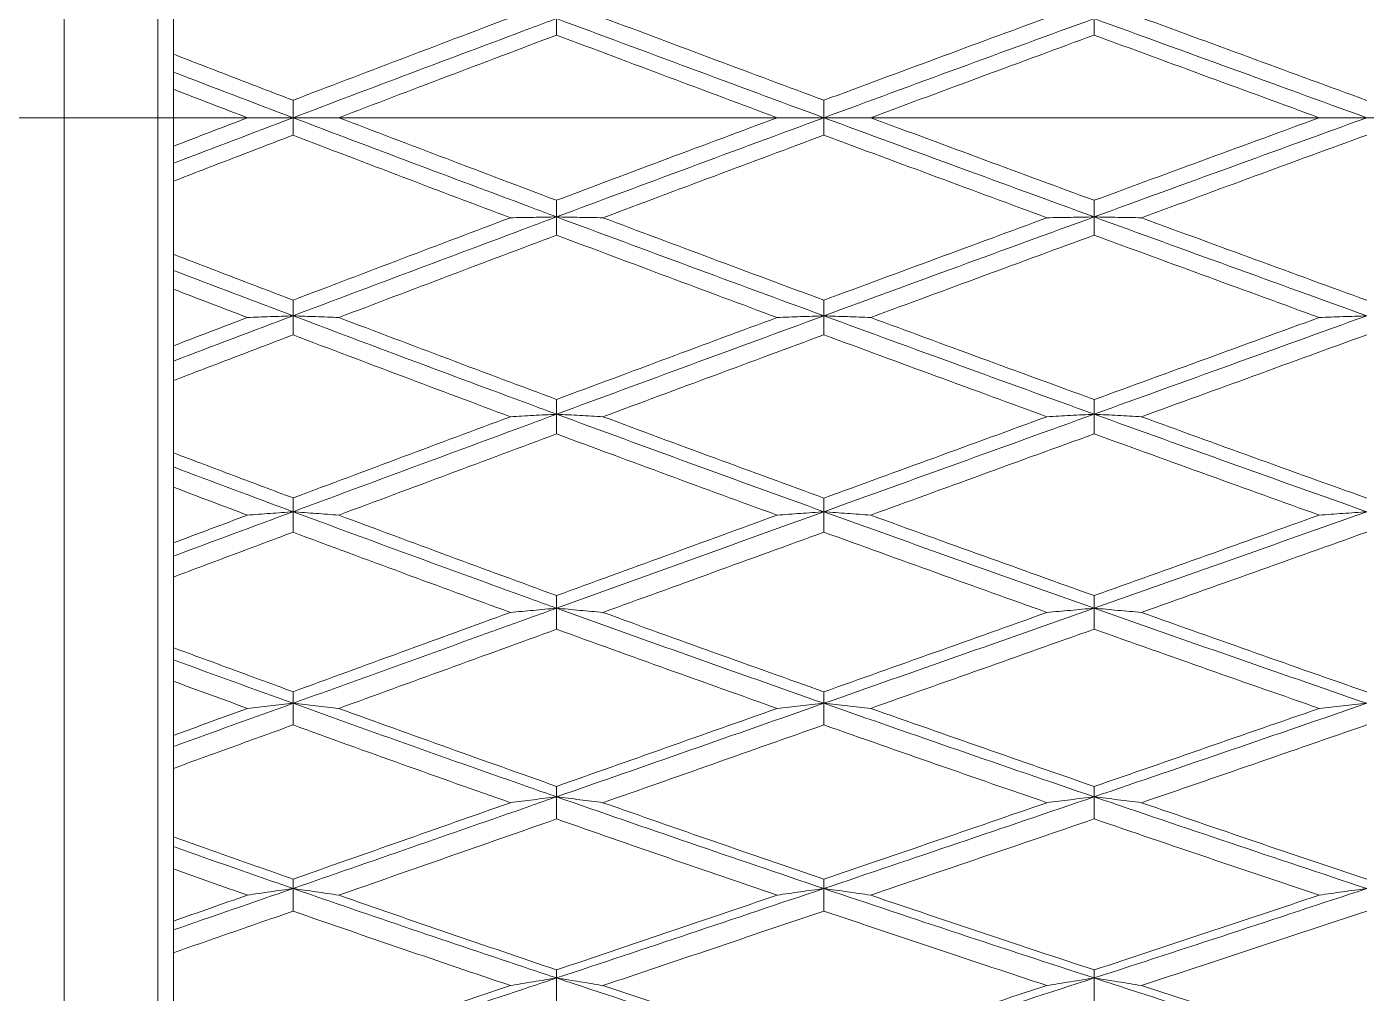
# Model space of a CAD drawing. Extents: x 6453 to 7582, y 0 to 827.
# Drawn here: x 6856.84 to 6869.11, y 209.25 to 218.1 of the extents above; entities that cross this region are included whole.
import ezdxf

# ---------------------------------------------------------------- set-up
doc = ezdxf.new("R2010")
doc.units = 0
doc.header["$LTSCALE"] = 30
doc.header["$MEASUREMENT"] = 0
doc.linetypes.add('CENTER', pattern=[2, 1.25, -0.25, 0.25, -0.25])
doc.layers.add('1', color=7, linetype='CONTINUOUS')
doc.layers.add('DEF_LAYER_ASSEM_MEMBER', color=7, linetype='CONTINUOUS')

msp = doc.modelspace()

# ---------------------------------------------------------------- linework, layer by layer
at = {"layer": '1', "color": 7, "linetype": 'Continuous', "lineweight": 18}
for p, q in [((6857.186, 199.763), (6857.186, 234.763)), ((6858.186, 234.763), (6858.186, 199.763)), ((6858.186, 217.845), (6858.186, 218.513)), ((6858.186, 217.002), (6858.186, 217.524)), ((6858.186, 216.013), (6858.186, 216.682)), ((6858.186, 215.175), (6858.186, 215.694)), ((6858.186, 214.195), (6858.186, 214.857)), ((6858.186, 213.37), (6858.186, 213.881)), ((6858.186, 212.411), (6858.186, 213.058)), ((6858.186, 211.608), (6858.186, 212.104)), ((6858.186, 210.68), (6858.186, 211.306)), ((6858.186, 209.908), (6858.186, 210.385)), ((6858.186, 209.022), (6858.186, 209.618))]:
    msp.add_line(p, q, dxfattribs=at)
msp.add_rational_spline([(6857.186, 199.463), (6857.186, 199.464), (6857.186, 217.264), (6857.186, 235.063), (6857.186, 235.063)], [1, 0.707115444156, 1, 0.707115444156, 1], degree=2, knots=[0, 0, 0, 0.5, 0.5, 1, 1, 1], dxfattribs=at)
for points in [[(6859.282, 217.423), (6859.605, 217.547), (6860.259, 217.796), (6860.932, 218.051), (6861.272, 218.179)], [(6861.695, 218.02), (6861.695, 218.045), (6861.695, 218.096), (6861.695, 218.146), (6861.695, 218.171)], [(6864.143, 217.263), (6863.322, 217.566), (6862.506, 217.869), (6861.695, 218.171)], [(6862.12, 218.179), (6862.467, 218.049), (6863.151, 217.792), (6863.816, 217.545), (6864.143, 217.423)], [(6864.143, 217.423), (6864.49, 217.552), (6865.177, 217.807), (6865.852, 218.056), (6866.186, 218.179)], [(6866.618, 218.171), (6865.789, 217.869), (6864.964, 217.566), (6864.143, 217.263)], [(6866.618, 218.02), (6866.618, 218.045), (6866.618, 218.096), (6866.618, 218.146), (6866.618, 218.171)], [(6869.114, 217.263), (6868.279, 217.566), (6867.447, 217.869), (6866.618, 218.171)], [(6867.051, 218.179), (6867.402, 218.05), (6868.097, 217.795), (6868.777, 217.546), (6869.114, 217.422)], [(6861.695, 218.02), (6861.357, 217.892), (6860.686, 217.639), (6860.027, 217.388), (6859.7, 217.263)], [(6863.715, 217.263), (6863.386, 217.386), (6862.722, 217.634), (6862.04, 217.89), (6861.695, 218.02)], [(6866.618, 218.02), (6866.284, 217.897), (6865.608, 217.648), (6864.919, 217.392), (6864.572, 217.263)], [(6868.679, 217.263), (6868.345, 217.386), (6867.668, 217.634), (6866.971, 217.89), (6866.618, 218.02)], [(6858.186, 217.845), (6858.366, 217.775), (6858.73, 217.635), (6859.097, 217.494), (6859.282, 217.423)], [(6858.186, 217.681), (6858.186, 217.708), (6858.186, 217.763), (6858.186, 217.817), (6858.186, 217.845)], [(6859.282, 217.263), (6858.915, 217.402), (6858.549, 217.542), (6858.186, 217.681)], [(6858.186, 217.524), (6858.186, 217.55), (6858.186, 217.603), (6858.186, 217.655), (6858.186, 217.681)], [(6858.864, 217.263), (6858.752, 217.306), (6858.526, 217.393), (6858.299, 217.48), (6858.186, 217.524)], [(6859.282, 217.423), (6859.282, 217.397), (6859.282, 217.343), (6859.282, 217.29), (6859.282, 217.263)], [(6864.143, 217.423), (6864.143, 217.396), (6864.143, 217.343), (6864.143, 217.29), (6864.143, 217.263)], [(6859.282, 217.263), (6858.915, 217.124), (6858.549, 216.985), (6858.186, 216.846)], [(6858.186, 217.002), (6858.297, 217.045), (6858.523, 217.132), (6858.75, 217.219), (6858.864, 217.263)], [(6859.282, 217.263), (6859.212, 217.263), (6859.072, 217.263), (6858.933, 217.263), (6858.864, 217.263)], [(6859.282, 217.103), (6859.282, 217.13), (6859.282, 217.183), (6859.282, 217.237), (6859.282, 217.263)], [(6859.282, 217.263), (6859.352, 217.263), (6859.492, 217.263), (6859.631, 217.263), (6859.7, 217.263)], [(6859.7, 217.263), (6860.025, 217.14), (6860.681, 216.89), (6861.355, 216.635), (6861.695, 216.507)], [(6861.695, 216.507), (6862.037, 216.636), (6862.716, 216.891), (6863.384, 217.14), (6863.715, 217.263)], [(6864.143, 217.263), (6863.322, 216.96), (6862.506, 216.658), (6861.695, 216.355)], [(6864.143, 217.263), (6864.071, 217.263), (6863.928, 217.263), (6863.786, 217.263), (6863.715, 217.263)], [(6864.143, 217.104), (6864.143, 217.13), (6864.143, 217.184), (6864.143, 217.237), (6864.143, 217.263)], [(6864.143, 217.263), (6864.215, 217.263), (6864.358, 217.263), (6864.501, 217.263), (6864.572, 217.263)], [(6866.618, 216.355), (6865.789, 216.658), (6864.964, 216.96), (6864.143, 217.263)], [(6864.572, 217.263), (6864.924, 217.133), (6865.616, 216.876), (6866.288, 216.628), (6866.618, 216.507)], [(6866.618, 216.507), (6866.969, 216.636), (6867.663, 216.891), (6868.343, 217.14), (6868.679, 217.263)], [(6869.114, 217.263), (6868.279, 216.96), (6867.447, 216.658), (6866.618, 216.355)], [(6869.114, 217.263), (6869.041, 217.263), (6868.895, 217.263), (6868.751, 217.263), (6868.679, 217.263)], [(6859.282, 217.103), (6859.097, 217.033), (6858.73, 216.892), (6858.366, 216.752), (6858.186, 216.682)], [(6858.186, 216.846), (6858.186, 216.872), (6858.186, 216.924), (6858.186, 216.976), (6858.186, 217.002)], [(6861.272, 216.347), (6860.947, 216.47), (6860.29, 216.718), (6859.62, 216.974), (6859.282, 217.103)], [(6864.143, 217.104), (6863.812, 216.98), (6863.143, 216.731), (6862.463, 216.476), (6862.12, 216.347)], [(6866.186, 216.347), (6865.855, 216.47), (6865.183, 216.718), (6864.493, 216.974), (6864.143, 217.104)], [(6869.114, 217.104), (6868.777, 216.981), (6868.097, 216.732), (6867.402, 216.476), (6867.051, 216.347)], [(6858.186, 216.682), (6858.186, 216.709), (6858.186, 216.764), (6858.186, 216.818), (6858.186, 216.846)], [(6861.695, 216.507), (6861.695, 216.482), (6861.695, 216.431), (6861.695, 216.381), (6861.695, 216.355)], [(6866.618, 216.507), (6866.618, 216.481), (6866.618, 216.431), (6866.618, 216.38), (6866.618, 216.355)], [(6859.282, 215.593), (6859.618, 215.721), (6860.287, 215.975), (6860.945, 216.224), (6861.272, 216.347)], [(6861.695, 216.355), (6861.624, 216.354), (6861.483, 216.351), (6861.342, 216.349), (6861.272, 216.347)], [(6861.695, 216.188), (6861.695, 216.216), (6861.695, 216.272), (6861.695, 216.327), (6861.695, 216.355)], [(6864.143, 215.45), (6863.322, 215.751), (6862.506, 216.053), (6861.695, 216.355)], [(6861.695, 216.355), (6861.766, 216.354), (6861.908, 216.351), (6862.049, 216.349), (6862.12, 216.347)], [(6862.12, 216.347), (6862.446, 216.225), (6863.111, 215.976), (6863.795, 215.721), (6864.143, 215.593)], [(6866.618, 216.355), (6865.789, 216.053), (6864.964, 215.751), (6864.143, 215.45)], [(6864.143, 215.593), (6864.49, 215.721), (6865.178, 215.976), (6865.852, 216.224), (6866.186, 216.347)], [(6866.618, 216.355), (6866.546, 216.354), (6866.401, 216.351), (6866.258, 216.349), (6866.186, 216.347)], [(6866.618, 216.188), (6866.618, 216.216), (6866.618, 216.272), (6866.618, 216.327), (6866.618, 216.355)], [(6869.114, 215.45), (6868.279, 215.751), (6867.447, 216.053), (6866.618, 216.355)], [(6866.618, 216.355), (6866.691, 216.354), (6866.835, 216.351), (6866.979, 216.349), (6867.051, 216.347)], [(6867.051, 216.347), (6867.405, 216.217), (6868.103, 215.961), (6868.78, 215.714), (6869.114, 215.592)], [(6861.695, 216.188), (6861.368, 216.065), (6860.708, 215.816), (6860.038, 215.562), (6859.7, 215.434)], [(6863.715, 215.434), (6863.386, 215.556), (6862.72, 215.804), (6862.039, 216.059), (6861.695, 216.188)], [(6866.618, 216.188), (6866.284, 216.065), (6865.609, 215.817), (6864.92, 215.563), (6864.572, 215.434)], [(6868.679, 215.434), (6868.345, 215.556), (6867.667, 215.803), (6866.971, 216.059), (6866.618, 216.188)], [(6858.186, 215.866), (6858.186, 215.89), (6858.186, 215.939), (6858.186, 215.989), (6858.186, 216.013)], [(6858.186, 216.013), (6858.37, 215.942), (6858.737, 215.801), (6859.101, 215.662), (6859.282, 215.593)], [(6858.186, 215.694), (6858.186, 215.722), (6858.186, 215.78), (6858.186, 215.837), (6858.186, 215.866)], [(6859.282, 215.45), (6858.915, 215.588), (6858.549, 215.727), (6858.186, 215.866)], [(6858.864, 215.434), (6858.752, 215.477), (6858.526, 215.563), (6858.299, 215.65), (6858.186, 215.694)], [(6859.282, 215.593), (6859.282, 215.569), (6859.282, 215.521), (6859.282, 215.474), (6859.282, 215.45)], [(6864.143, 215.593), (6864.143, 215.569), (6864.143, 215.521), (6864.143, 215.474), (6864.143, 215.45)], [(6859.282, 215.45), (6858.915, 215.311), (6858.549, 215.173), (6858.186, 215.035)], [(6858.186, 215.175), (6858.299, 215.218), (6858.526, 215.305), (6858.752, 215.391), (6858.864, 215.434)], [(6859.282, 215.45), (6859.212, 215.447), (6859.072, 215.442), (6858.933, 215.437), (6858.864, 215.434)], [(6859.282, 215.275), (6859.282, 215.304), (6859.282, 215.362), (6859.282, 215.421), (6859.282, 215.45)], [(6859.282, 215.45), (6859.352, 215.447), (6859.492, 215.442), (6859.631, 215.437), (6859.7, 215.434)], [(6859.7, 215.434), (6860.038, 215.306), (6860.708, 215.053), (6861.368, 214.805), (6861.695, 214.684)], [(6864.143, 215.45), (6863.322, 215.149), (6862.506, 214.848), (6861.695, 214.549)], [(6861.695, 214.684), (6862.038, 214.811), (6862.717, 215.064), (6863.384, 215.312), (6863.715, 215.434)], [(6864.143, 215.45), (6864.071, 215.447), (6863.928, 215.442), (6863.786, 215.437), (6863.715, 215.434)], [(6864.143, 215.276), (6864.143, 215.305), (6864.143, 215.363), (6864.143, 215.421), (6864.143, 215.45)], [(6866.618, 214.549), (6865.789, 214.848), (6864.964, 215.149), (6864.143, 215.45)], [(6864.143, 215.45), (6864.215, 215.447), (6864.358, 215.442), (6864.501, 215.437), (6864.572, 215.434)], [(6864.572, 215.434), (6864.904, 215.311), (6865.576, 215.064), (6866.268, 214.811), (6866.618, 214.683)], [(6869.114, 215.45), (6868.279, 215.149), (6867.447, 214.848), (6866.618, 214.549)], [(6866.618, 214.683), (6866.959, 214.807), (6867.644, 215.057), (6868.333, 215.308), (6868.679, 215.434)], [(6869.114, 215.45), (6869.041, 215.447), (6868.895, 215.442), (6868.751, 215.437), (6868.679, 215.434)], [(6859.282, 215.275), (6859.101, 215.206), (6858.737, 215.067), (6858.37, 214.927), (6858.186, 214.857)], [(6861.272, 214.526), (6860.945, 214.648), (6860.287, 214.894), (6859.619, 215.147), (6859.282, 215.275)], [(6864.143, 215.276), (6863.812, 215.153), (6863.144, 214.906), (6862.463, 214.653), (6862.12, 214.526)], [(6866.186, 214.526), (6865.854, 214.647), (6865.181, 214.893), (6864.492, 215.147), (6864.143, 215.276)], [(6869.114, 215.276), (6868.768, 215.15), (6868.079, 214.899), (6867.393, 214.65), (6867.051, 214.526)], [(6858.186, 215.035), (6858.186, 215.058), (6858.186, 215.105), (6858.186, 215.151), (6858.186, 215.175)], [(6858.186, 214.857), (6858.186, 214.887), (6858.186, 214.946), (6858.186, 215.005), (6858.186, 215.035)], [(6861.695, 214.684), (6861.695, 214.661), (6861.695, 214.616), (6861.695, 214.572), (6861.695, 214.549)], [(6866.618, 214.683), (6866.618, 214.661), (6866.618, 214.616), (6866.618, 214.571), (6866.618, 214.549)], [(6861.695, 214.549), (6861.624, 214.545), (6861.483, 214.537), (6861.342, 214.53), (6861.272, 214.526)], [(6861.695, 214.368), (6861.695, 214.398), (6861.695, 214.459), (6861.695, 214.519), (6861.695, 214.549)], [(6864.143, 213.656), (6863.322, 213.952), (6862.506, 214.25), (6861.695, 214.549)], [(6861.695, 214.549), (6861.766, 214.545), (6861.908, 214.537), (6862.049, 214.53), (6862.12, 214.526)], [(6866.618, 214.549), (6865.789, 214.25), (6864.964, 213.952), (6864.143, 213.656)], [(6866.618, 214.549), (6866.546, 214.545), (6866.401, 214.537), (6866.258, 214.53), (6866.186, 214.526)], [(6866.618, 214.368), (6866.618, 214.399), (6866.618, 214.459), (6866.618, 214.519), (6866.618, 214.549)], [(6869.114, 213.656), (6868.279, 213.952), (6867.447, 214.25), (6866.618, 214.549)], [(6866.618, 214.549), (6866.691, 214.545), (6866.835, 214.537), (6866.979, 214.53), (6867.051, 214.526)], [(6859.282, 213.782), (6859.619, 213.908), (6860.287, 214.158), (6860.946, 214.404), (6861.272, 214.526)], [(6862.12, 214.526), (6862.463, 214.398), (6863.143, 214.147), (6863.812, 213.902), (6864.143, 213.781)], [(6864.143, 213.781), (6864.479, 213.903), (6865.155, 214.15), (6865.841, 214.4), (6866.186, 214.526)], [(6867.051, 214.526), (6867.388, 214.403), (6868.068, 214.156), (6868.763, 213.906), (6869.114, 213.781)], [(6861.695, 214.368), (6861.368, 214.246), (6860.709, 214.001), (6860.038, 213.751), (6859.7, 213.625)], [(6863.715, 213.625), (6863.384, 213.745), (6862.716, 213.99), (6862.038, 214.241), (6861.695, 214.368)], [(6866.618, 214.368), (6866.272, 214.243), (6865.585, 213.993), (6864.908, 213.747), (6864.572, 213.625)], [(6868.679, 213.625), (6868.344, 213.745), (6867.666, 213.989), (6866.97, 214.241), (6866.618, 214.368)], [(6858.186, 214.066), (6858.186, 214.087), (6858.186, 214.13), (6858.186, 214.174), (6858.186, 214.195)], [(6858.186, 214.195), (6858.37, 214.126), (6858.737, 213.987), (6859.101, 213.85), (6859.282, 213.782)], [(6858.186, 213.881), (6858.186, 213.911), (6858.186, 213.973), (6858.186, 214.035), (6858.186, 214.066)], [(6859.282, 213.656), (6858.915, 213.792), (6858.549, 213.929), (6858.186, 214.066)], [(6858.864, 213.625), (6858.752, 213.667), (6858.526, 213.752), (6858.299, 213.838), (6858.186, 213.881)], [(6859.282, 213.782), (6859.282, 213.761), (6859.282, 213.719), (6859.282, 213.677), (6859.282, 213.656)], [(6864.143, 213.781), (6864.143, 213.76), (6864.143, 213.718), (6864.143, 213.677), (6864.143, 213.656)], [(6859.282, 213.656), (6858.915, 213.52), (6858.549, 213.384), (6858.186, 213.249)], [(6858.186, 213.37), (6858.299, 213.413), (6858.526, 213.498), (6858.752, 213.583), (6858.864, 213.625)], [(6859.282, 213.656), (6859.212, 213.651), (6859.072, 213.64), (6858.933, 213.63), (6858.864, 213.625)], [(6859.282, 213.468), (6859.282, 213.5), (6859.282, 213.562), (6859.282, 213.625), (6859.282, 213.656)], [(6859.282, 213.656), (6859.352, 213.651), (6859.492, 213.64), (6859.631, 213.63), (6859.7, 213.625)], [(6859.7, 213.625), (6860.038, 213.499), (6860.708, 213.25), (6861.368, 213.008), (6861.695, 212.888)], [(6864.143, 213.656), (6863.322, 213.36), (6862.506, 213.065), (6861.695, 212.773)], [(6861.695, 212.888), (6862.029, 213.01), (6862.699, 213.254), (6863.375, 213.501), (6863.715, 213.625)], [(6864.143, 213.656), (6864.071, 213.651), (6863.928, 213.64), (6863.786, 213.63), (6863.715, 213.625)], [(6864.143, 213.469), (6864.143, 213.5), (6864.143, 213.563), (6864.143, 213.625), (6864.143, 213.656)], [(6866.618, 212.773), (6865.789, 213.065), (6864.964, 213.36), (6864.143, 213.656)], [(6864.143, 213.656), (6864.215, 213.651), (6864.358, 213.64), (6864.501, 213.63), (6864.572, 213.625)], [(6864.572, 213.625), (6864.92, 213.498), (6865.608, 213.249), (6866.284, 213.007), (6866.618, 212.888)], [(6869.114, 213.656), (6868.279, 213.36), (6867.447, 213.065), (6866.618, 212.773)], [(6866.618, 212.888), (6866.959, 213.01), (6867.644, 213.254), (6868.333, 213.501), (6868.679, 213.625)], [(6869.114, 213.656), (6869.041, 213.651), (6868.895, 213.64), (6868.751, 213.63), (6868.679, 213.625)], [(6859.282, 213.468), (6859.101, 213.401), (6858.737, 213.265), (6858.37, 213.127), (6858.186, 213.058)], [(6861.272, 212.734), (6860.945, 212.853), (6860.287, 213.095), (6859.618, 213.343), (6859.282, 213.468)], [(6864.143, 213.469), (6863.803, 213.345), (6863.125, 213.099), (6862.454, 212.855), (6862.12, 212.734)], [(6866.186, 212.734), (6865.852, 212.853), (6865.177, 213.095), (6864.49, 213.343), (6864.143, 213.469)], [(6869.114, 213.469), (6868.768, 213.346), (6868.079, 213.1), (6867.393, 212.856), (6867.051, 212.734)], [(6858.186, 213.249), (6858.186, 213.269), (6858.186, 213.309), (6858.186, 213.35), (6858.186, 213.37)], [(6858.186, 213.058), (6858.186, 213.09), (6858.186, 213.153), (6858.186, 213.217), (6858.186, 213.249)], [(6861.695, 212.888), (6861.695, 212.869), (6861.695, 212.831), (6861.695, 212.792), (6861.695, 212.773)], [(6866.618, 212.773), (6866.618, 212.792), (6866.618, 212.83), (6866.618, 212.869), (6866.618, 212.888)], [(6859.282, 212.008), (6859.61, 212.128), (6860.27, 212.369), (6860.937, 212.612), (6861.272, 212.734)], [(6861.695, 212.773), (6861.624, 212.766), (6861.483, 212.753), (6861.342, 212.74), (6861.272, 212.734)], [(6861.695, 212.58), (6861.695, 212.612), (6861.695, 212.676), (6861.695, 212.741), (6861.695, 212.773)], [(6864.143, 211.902), (6863.322, 212.19), (6862.506, 212.48), (6861.695, 212.773)], [(6861.695, 212.773), (6861.766, 212.766), (6861.908, 212.753), (6862.049, 212.74), (6862.12, 212.734)], [(6862.12, 212.734), (6862.463, 212.609), (6863.143, 212.364), (6863.812, 212.125), (6864.143, 212.007)], [(6866.618, 212.773), (6865.789, 212.48), (6864.964, 212.19), (6864.143, 211.902)], [(6864.143, 212.007), (6864.478, 212.126), (6865.153, 212.366), (6865.84, 212.61), (6866.186, 212.734)], [(6866.186, 212.734), (6866.258, 212.74), (6866.401, 212.753), (6866.546, 212.766), (6866.618, 212.773)], [(6866.618, 212.773), (6866.618, 212.741), (6866.618, 212.677), (6866.618, 212.612), (6866.618, 212.58)], [(6869.114, 211.902), (6868.279, 212.19), (6867.447, 212.48), (6866.618, 212.773)], [(6867.051, 212.734), (6866.979, 212.74), (6866.835, 212.753), (6866.691, 212.766), (6866.618, 212.773)], [(6867.051, 212.734), (6867.402, 212.609), (6868.097, 212.363), (6868.777, 212.124), (6869.114, 212.007)], [(6861.695, 212.58), (6861.36, 212.458), (6860.691, 212.215), (6860.03, 211.975), (6859.7, 211.855)], [(6863.715, 211.855), (6863.384, 211.973), (6862.716, 212.211), (6862.037, 212.456), (6861.695, 212.58)], [(6866.618, 212.58), (6866.27, 212.457), (6865.582, 212.213), (6864.906, 211.974), (6864.572, 211.855)], [(6868.679, 211.855), (6868.343, 211.973), (6867.663, 212.21), (6866.969, 212.456), (6866.618, 212.58)], [(6858.186, 212.301), (6858.186, 212.319), (6858.186, 212.356), (6858.186, 212.393), (6858.186, 212.411)], [(6858.186, 212.411), (6858.37, 212.343), (6858.737, 212.208), (6859.101, 212.074), (6859.282, 212.008)], [(6858.186, 212.104), (6858.186, 212.137), (6858.186, 212.203), (6858.186, 212.268), (6858.186, 212.301)], [(6859.282, 211.902), (6858.915, 212.034), (6858.549, 212.167), (6858.186, 212.301)], [(6858.864, 211.855), (6858.752, 211.897), (6858.526, 211.979), (6858.299, 212.062), (6858.186, 212.104)], [(6859.282, 212.008), (6859.282, 211.99), (6859.282, 211.955), (6859.282, 211.919), (6859.282, 211.902)], [(6864.143, 211.902), (6864.143, 211.919), (6864.143, 211.955), (6864.143, 211.99), (6864.143, 212.007)], [(6859.282, 211.902), (6858.915, 211.769), (6858.549, 211.638), (6858.186, 211.506)], [(6858.186, 211.608), (6858.298, 211.649), (6858.524, 211.731), (6858.751, 211.814), (6858.864, 211.855)], [(6859.282, 211.902), (6859.212, 211.894), (6859.072, 211.879), (6858.933, 211.863), (6858.864, 211.855)], [(6859.282, 211.704), (6859.282, 211.737), (6859.282, 211.803), (6859.282, 211.869), (6859.282, 211.902)], [(6859.282, 211.902), (6859.352, 211.894), (6859.492, 211.879), (6859.631, 211.863), (6859.7, 211.855)], [(6859.7, 211.855), (6860.038, 211.733), (6860.708, 211.491), (6861.368, 211.257), (6861.695, 211.141)], [(6864.143, 211.902), (6863.322, 211.614), (6862.506, 211.328), (6861.695, 211.046)], [(6861.695, 211.141), (6862.028, 211.259), (6862.698, 211.495), (6863.375, 211.735), (6863.715, 211.855)], [(6863.715, 211.855), (6863.786, 211.863), (6863.928, 211.879), (6864.071, 211.894), (6864.143, 211.902)], [(6864.143, 211.902), (6864.143, 211.869), (6864.143, 211.803), (6864.143, 211.737), (6864.143, 211.704)], [(6866.618, 211.046), (6865.789, 211.328), (6864.964, 211.614), (6864.143, 211.902)], [(6864.572, 211.855), (6864.501, 211.863), (6864.358, 211.879), (6864.215, 211.894), (6864.143, 211.902)], [(6864.572, 211.855), (6864.92, 211.733), (6865.608, 211.491), (6866.284, 211.256), (6866.618, 211.141)], [(6869.114, 211.902), (6868.279, 211.614), (6867.447, 211.328), (6866.618, 211.046)], [(6866.618, 211.141), (6866.958, 211.258), (6867.642, 211.495), (6868.332, 211.735), (6868.679, 211.855)], [(6869.114, 211.902), (6869.041, 211.894), (6868.895, 211.879), (6868.751, 211.863), (6868.679, 211.855)], [(6859.282, 211.704), (6859.098, 211.637), (6858.732, 211.504), (6858.367, 211.372), (6858.186, 211.306)], [(6858.186, 211.506), (6858.186, 211.523), (6858.186, 211.557), (6858.186, 211.591), (6858.186, 211.608)], [(6861.272, 210.992), (6860.945, 211.107), (6860.287, 211.341), (6859.618, 211.581), (6859.282, 211.704)], [(6864.143, 211.704), (6863.802, 211.584), (6863.124, 211.345), (6862.453, 211.109), (6862.12, 210.992)], [(6866.186, 210.992), (6865.852, 211.107), (6865.177, 211.341), (6864.49, 211.582), (6864.143, 211.704)], [(6869.114, 211.704), (6868.768, 211.584), (6868.078, 211.345), (6867.392, 211.109), (6867.051, 210.992)], [(6858.186, 211.306), (6858.186, 211.339), (6858.186, 211.406), (6858.186, 211.473), (6858.186, 211.506)], [(6861.695, 211.046), (6861.695, 211.061), (6861.695, 211.093), (6861.695, 211.125), (6861.695, 211.141)], [(6866.618, 211.141), (6866.618, 211.125), (6866.618, 211.093), (6866.618, 211.061), (6866.618, 211.046)], [(6859.282, 210.292), (6859.61, 210.407), (6860.27, 210.639), (6860.937, 210.874), (6861.272, 210.992)], [(6861.272, 210.992), (6861.342, 211.001), (6861.483, 211.019), (6861.624, 211.037), (6861.695, 211.046)], [(6861.695, 211.046), (6861.695, 211.012), (6861.695, 210.944), (6861.695, 210.877), (6861.695, 210.843)], [(6864.143, 210.206), (6863.322, 210.483), (6862.506, 210.763), (6861.695, 211.046)], [(6862.12, 210.992), (6862.049, 211.001), (6861.908, 211.019), (6861.766, 211.037), (6861.695, 211.046)], [(6862.12, 210.992), (6862.463, 210.871), (6863.143, 210.634), (6863.812, 210.405), (6864.143, 210.291)], [(6866.618, 211.046), (6865.789, 210.763), (6864.964, 210.483), (6864.143, 210.206)], [(6864.143, 210.291), (6864.474, 210.404), (6865.146, 210.634), (6865.836, 210.871), (6866.186, 210.992)], [(6866.618, 211.046), (6866.546, 211.037), (6866.401, 211.019), (6866.258, 211.001), (6866.186, 210.992)], [(6866.618, 210.843), (6866.618, 210.877), (6866.618, 210.945), (6866.618, 211.012), (6866.618, 211.046)], [(6869.114, 210.206), (6868.279, 210.483), (6867.447, 210.763), (6866.618, 211.046)], [(6866.618, 211.046), (6866.691, 211.037), (6866.835, 211.019), (6866.979, 211.001), (6867.051, 210.992)], [(6867.051, 210.992), (6867.402, 210.871), (6868.097, 210.634), (6868.777, 210.404), (6869.114, 210.291)], [(6861.695, 210.843), (6861.359, 210.725), (6860.69, 210.491), (6860.029, 210.26), (6859.7, 210.145)], [(6863.715, 210.145), (6863.384, 210.258), (6862.716, 210.487), (6862.037, 210.723), (6861.695, 210.843)], [(6866.618, 210.843), (6866.268, 210.723), (6865.576, 210.487), (6864.903, 210.258), (6864.572, 210.145)], [(6868.679, 210.145), (6868.343, 210.258), (6867.663, 210.487), (6866.969, 210.723), (6866.618, 210.843)], [(6858.186, 210.68), (6858.37, 210.615), (6858.736, 210.484), (6859.1, 210.356), (6859.282, 210.292)], [(6858.186, 210.385), (6858.186, 210.419), (6858.186, 210.487), (6858.186, 210.556), (6858.186, 210.59)], [(6859.282, 210.206), (6858.915, 210.334), (6858.549, 210.461), (6858.186, 210.59)], [(6858.864, 210.145), (6858.752, 210.185), (6858.526, 210.264), (6858.299, 210.344), (6858.186, 210.385)], [(6859.282, 210.292), (6859.282, 210.278), (6859.282, 210.249), (6859.282, 210.221), (6859.282, 210.206)], [(6864.143, 210.291), (6864.143, 210.277), (6864.143, 210.249), (6864.143, 210.221), (6864.143, 210.206)], [(6859.282, 210.206), (6858.915, 210.079), (6858.549, 209.953), (6858.186, 209.827)], [(6858.186, 209.908), (6858.298, 209.947), (6858.524, 210.026), (6858.751, 210.106), (6858.864, 210.145)], [(6859.282, 210.206), (6859.212, 210.196), (6859.072, 210.176), (6858.933, 210.156), (6858.864, 210.145)], [(6859.282, 209.999), (6859.282, 210.034), (6859.282, 210.103), (6859.282, 210.172), (6859.282, 210.206)], [(6859.282, 210.206), (6859.352, 210.196), (6859.492, 210.176), (6859.631, 210.156), (6859.7, 210.145)], [(6859.7, 210.145), (6860.038, 210.028), (6860.708, 209.796), (6861.368, 209.572), (6861.695, 209.461)], [(6864.143, 210.206), (6863.322, 209.93), (6862.506, 209.656), (6861.695, 209.387)], [(6861.695, 209.461), (6862.027, 209.573), (6862.694, 209.799), (6863.373, 210.029), (6863.715, 210.145)], [(6864.143, 210.206), (6864.071, 210.196), (6863.928, 210.176), (6863.786, 210.156), (6863.715, 210.145)], [(6864.143, 210), (6864.143, 210.034), (6864.143, 210.103), (6864.143, 210.172), (6864.143, 210.206)], [(6866.618, 209.387), (6865.789, 209.656), (6864.964, 209.93), (6864.143, 210.206)], [(6864.143, 210.206), (6864.215, 210.196), (6864.358, 210.176), (6864.501, 210.156), (6864.572, 210.145)], [(6864.572, 210.145), (6864.92, 210.027), (6865.608, 209.795), (6866.284, 209.571), (6866.618, 209.461)], [(6869.114, 210.206), (6868.279, 209.93), (6867.447, 209.656), (6866.618, 209.387)], [(6866.618, 209.461), (6866.957, 209.572), (6867.639, 209.798), (6868.331, 210.029), (6868.679, 210.145)], [(6869.114, 210.206), (6869.041, 210.196), (6868.895, 210.176), (6868.751, 210.156), (6868.679, 210.145)], [(6859.282, 209.999), (6859.098, 209.935), (6858.731, 209.808), (6858.367, 209.681), (6858.186, 209.618)], [(6861.272, 209.318), (6860.948, 209.427), (6860.293, 209.65), (6859.621, 209.881), (6859.282, 209.999)], [(6864.143, 210), (6863.8, 209.884), (6863.12, 209.654), (6862.451, 209.429), (6862.12, 209.318)], [(6866.186, 209.318), (6865.852, 209.428), (6865.177, 209.652), (6864.49, 209.883), (6864.143, 210)], [(6869.114, 210), (6868.767, 209.885), (6868.076, 209.656), (6867.391, 209.43), (6867.051, 209.318)], [(6858.186, 209.618), (6858.186, 209.653), (6858.186, 209.723), (6858.186, 209.792), (6858.186, 209.827)], [(6861.695, 209.387), (6861.624, 209.375), (6861.483, 209.353), (6861.342, 209.33), (6861.272, 209.318)], [(6861.695, 209.461), (6861.695, 209.449), (6861.695, 209.424), (6861.695, 209.399), (6861.695, 209.387)], [(6861.695, 209.176), (6861.695, 209.212), (6861.695, 209.282), (6861.695, 209.352), (6861.695, 209.387)], [(6864.143, 208.588), (6863.322, 208.851), (6862.506, 209.117), (6861.695, 209.387)], [(6861.695, 209.387), (6861.766, 209.375), (6861.908, 209.353), (6862.049, 209.33), (6862.12, 209.318)], [(6866.618, 209.387), (6865.789, 209.117), (6864.964, 208.851), (6864.143, 208.588)], [(6866.618, 209.387), (6866.546, 209.375), (6866.401, 209.353), (6866.258, 209.33), (6866.186, 209.318)], [(6866.618, 209.461), (6866.618, 209.448), (6866.618, 209.424), (6866.618, 209.399), (6866.618, 209.387)], [(6866.618, 209.177), (6866.618, 209.212), (6866.618, 209.282), (6866.618, 209.352), (6866.618, 209.387)], [(6869.114, 208.588), (6868.279, 208.851), (6867.447, 209.117), (6866.618, 209.387)], [(6866.618, 209.387), (6866.691, 209.375), (6866.835, 209.353), (6866.979, 209.33), (6867.051, 209.318)], [(6859.282, 208.652), (6859.608, 208.761), (6860.266, 208.98), (6860.935, 209.205), (6861.272, 209.318)], [(6862.12, 209.318), (6862.462, 209.204), (6863.143, 208.978), (6863.811, 208.759), (6864.143, 208.652)], [(6864.143, 208.652), (6864.469, 208.757), (6865.136, 208.974), (6865.831, 209.202), (6866.186, 209.318)], [(6867.051, 209.318), (6867.402, 209.203), (6868.097, 208.977), (6868.777, 208.759), (6869.114, 208.651)]]:
    msp.add_open_spline(points, degree=3, dxfattribs=at)
for points in [[(6861.695, 218.171), (6861.614, 218.141), (6860.804, 217.838), (6859.999, 217.536), (6859.282, 217.263)], [(6861.695, 216.355), (6861.614, 216.386), (6860.804, 216.688), (6859.999, 216.991), (6859.282, 217.263)], [(6861.695, 216.355), (6861.614, 216.325), (6860.804, 216.022), (6859.999, 215.721), (6859.282, 215.45)], [(6861.695, 214.549), (6861.614, 214.579), (6860.804, 214.878), (6859.999, 215.179), (6859.282, 215.45)], [(6861.695, 214.549), (6861.614, 214.519), (6860.804, 214.22), (6859.999, 213.922), (6859.282, 213.656)], [(6861.695, 212.773), (6861.614, 212.802), (6860.804, 213.095), (6859.999, 213.39), (6859.282, 213.656)], [(6861.695, 212.773), (6861.614, 212.743), (6860.804, 212.451), (6859.999, 212.161), (6859.282, 211.902)], [(6861.695, 211.046), (6861.614, 211.074), (6860.804, 211.357), (6859.999, 211.643), (6859.282, 211.902)], [(6861.695, 211.046), (6861.614, 211.017), (6860.804, 210.735), (6859.999, 210.455), (6859.282, 210.206)], [(6861.695, 209.387), (6861.614, 209.414), (6860.804, 209.684), (6859.999, 209.958), (6859.282, 210.206)], [(6861.695, 209.387), (6861.614, 209.359), (6860.804, 209.09), (6859.999, 208.824), (6859.282, 208.588)]]:
    msp.add_open_spline(points, degree=3, knots=[0, 0, 0, 0, 0.100726, 1, 1, 1, 1], dxfattribs=at)
at = {"layer": 'DEF_LAYER_ASSEM_MEMBER', "color": 1, "linetype": 'CENTER', "lineweight": 5}
for p, q in [((6858.042, 227.984), (6858.042, 149.846)), ((6791.117, 217.263), (6869.255, 217.263))]:
    msp.add_line(p, q, dxfattribs=at)

doc.saveas('drawing.dxf')
